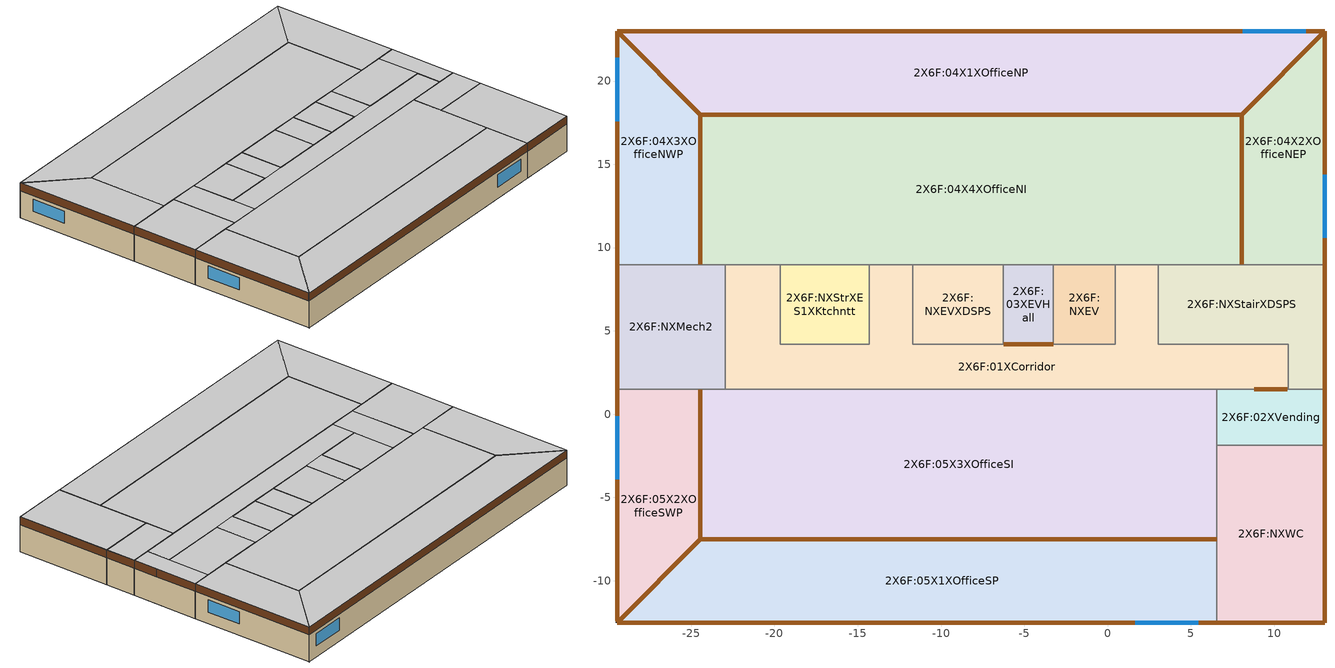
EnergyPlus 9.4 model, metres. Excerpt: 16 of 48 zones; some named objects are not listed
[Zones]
2X6F:NXMech2
 floor adiabatic (CL1_FL1 - IBEC): -22.95,1.48 -29.45,1.48 -29.45,8.98 -22.95,8.98 z23.2
 wall outside (W1 - IBEC): -29.45,8.98 -29.45,1.48 z23.2:27.2
 wall to 2X6F:01XCorridor (IW1 - IBEC_Rev): -22.95,1.48 -22.95,8.98 z23.2:27.2
 wall to 2X6F:04X4XOfficeNI (IW1 - IBEC_Rev): -22.95,8.98 -24.45,8.98 z23.2:27.2
 wall to 2X6F:04X3XOfficeNWP (IW1 - IBEC_Rev): -24.45,8.98 -29.45,8.98 z23.2:27.2
 wall to 2X6F:05X2XOfficeSWP (IW1 - IBEC_Rev): -29.45,1.48 -24.45,1.48 z23.2:27.2
 wall to 2X6F:05X3XOfficeSI (IW1 - IBEC_Rev): -24.45,1.48 -22.95,1.48 z23.2:27.2
 door (W2 - IBEC): -29.45,8.98 -29.45,1.49 z26.3:27.2
 ceiling adiabatic (CL1_FL1 - IBEC_Reversed): -29.45,1.48 -22.95,1.48 -22.95,8.98 -29.45,8.98 z27.2
2X6F:01XCorridor
 floor adiabatic (CL1_FL1 - IBEC): 3.05,4.18 0.45,4.18 0.45,8.98 3.05,8.98 z23.2; -11.7,4.18 -14.3,4.18 -14.3,8.98 -11.7,8.98 z23.2; -19.65,4.18 -22.95,4.18 -22.95,8.98 -19.65,8.98 z23.2; 10.85,1.48 -22.95,1.48 -22.95,4.18 10.85,4.18 z23.2
 wall to 2X6F:NXStrXES1XKtchntt (IW1 - IBEC): -14.3,8.98 -14.3,4.18 -19.65,4.18 -19.65,8.98 z23.2:27.2
 wall to 2X6F:04X4XOfficeNI (IW1 - IBEC): -19.65,8.98 -22.95,8.98 / 3.05,8.98 0.45,8.98 / -11.7,8.98 -14.3,8.98 z23.2:27.2
 wall to 2X6F:05X3XOfficeSI (IW1 - IBEC): -22.95,1.48 6.55,1.48 z23.2:27.2
 wall to 2X6F:02XVending (IW1 - IBEC): 6.55,1.48 10.85,1.48 z23.2:27.2
 wall to 2X6F:NXStairXDSPS (IW1 - IBEC): 10.85,1.48 10.85,4.18 3.05,4.18 3.05,8.98 z23.2:27.2
 wall to 2X6F:NXEV (IW1 - IBEC): 0.45,8.98 0.45,4.18 -3.25,4.18 z23.2:27.2
 wall to 2X6F:03XEVHall (IW1 - IBEC): -3.25,4.18 -6.25,4.18 z23.2:27.2
 wall to 2X6F:NXEVXDSPS (IW1 - IBEC): -6.25,4.18 -11.7,4.18 -11.7,8.98 z23.2:27.2
 door inside (IRTSurface): 8.8,1.48 10.8,1.48 / -3.25,4.18 -6.25,4.18 z23.2:25.6
 ceiling adiabatic (CL1_FL1 - IBEC_Reversed): -14.3,4.18 -11.7,4.18 -11.7,8.98 -14.3,8.98 z27.2; 0.45,4.18 3.05,4.18 3.05,8.98 0.45,8.98 z27.2; -19.65,1.48 10.85,1.48 10.85,4.18 -19.65,4.18 z27.2; -22.95,1.48 -19.65,1.48 -19.65,8.98 -22.95,8.98 z27.2
2X6F:04X4XOfficeNI
 floor adiabatic (CL1_FL1 - IBEC): 8.05,8.98 -24.45,8.98 -24.45,17.98 8.05,17.98 z23.2
 wall to 2X6F:NXStrXES1XKtchntt (IW1 - IBEC): -19.65,8.98 -14.3,8.98 z23.2:27.2
 wall to 2X6F:NXEVXDSPS (IW1 - IBEC): -11.7,8.98 -6.25,8.98 z23.2:27.2
 wall to 2X6F:03XEVHall (IW1 - IBEC_Rev): -6.25,8.98 -3.25,8.98 z23.2:27.2
 wall to 2X6F:NXEV (IW1 - IBEC): -3.25,8.98 0.45,8.98 z23.2:27.2
 wall to 2X6F:NXStairXDSPS (IW1 - IBEC): 3.05,8.98 8.05,8.98 z23.2:27.2
 wall to 2X6F:04X1XOfficeNP (IW1 - IBEC_Rev): 8.05,17.98 -24.45,17.98 z23.2:27.2
 wall to 2X6F:04X2XOfficeNEP (IW1 - IBEC_Rev): 8.05,8.98 8.05,17.98 z23.2:27.2
 wall to 2X6F:04X3XOfficeNWP (IW1 - IBEC_Rev): -24.45,17.98 -24.45,8.98 z23.2:27.2
 door inside (IRTSurface): 8.05,8.99 8.05,17.98 / 8.05,17.98 -24.45,17.98 / -24.45,17.98 -24.45,8.99 z23.2:25.6
 ceiling adiabatic (CL1_FL1 - IBEC_Reversed): -24.45,8.98 8.05,8.98 8.05,17.98 -24.45,17.98 z27.2
2X6F:04X3XOfficeNWP
 floor adiabatic (CL1_FL1 - IBEC): -24.45,8.98 -29.45,8.98 -29.45,22.98 -24.45,17.98 z23.2
 wall outside (W1 - IBEC): -29.45,22.98 -29.45,8.98 z23.2:27.2
 wall to 2X6F:04X1XOfficeNP (IW1 - IBEC_Rev): -24.45,17.98 -29.45,22.98 z23.2:27.2
 window x2 (Model Building external glazing - 1001): -29.45,21.38 -29.45,17.58 z24.5:25.9
 door inside (IRTSurface): -24.45,17.99 -29.45,22.98 z23.2:25.6
 door (W2 - IBEC): -29.45,22.98 -29.45,8.99 z26.3:27.2
 ceiling adiabatic (CL1_FL1 - IBEC_Reversed): -29.45,8.98 -24.45,8.98 -24.45,17.98 -29.45,22.98 z27.2
2X6F:05X2XOfficeSWP
 floor adiabatic (CL1_FL1 - IBEC): -29.45,-12.52 -29.45,1.48 -24.45,1.48 -24.45,-7.52 z23.2
 wall outside (W1 - IBEC): -29.45,1.48 -29.45,-12.52 z23.2:27.2
 wall to 2X6F:05X1XOfficeSP (IW1 - IBEC_Rev): -29.45,-12.52 -24.45,-7.52 z23.2:27.2
 wall to 2X6F:05X3XOfficeSI (IW1 - IBEC_Rev): -24.45,-7.52 -24.45,1.48 z23.2:27.2
 window x2 (Model Building external glazing - 1001): -29.45,-0.12 -29.45,-3.92 z24.5:25.9
 door inside (IRTSurface): -29.45,-12.51 -24.45,-7.52 / -24.45,-7.51 -24.45,1.48 z23.2:25.6
 door (W2 - IBEC): -29.45,1.48 -29.45,-12.39 z26.3:27.2
 ceiling adiabatic (CL1_FL1 - IBEC_Reversed): -29.45,-12.52 -24.45,-7.52 -24.45,1.48 -29.45,1.48 z27.2
2X6F:05X3XOfficeSI
 floor adiabatic (CL1_FL1 - IBEC): 6.55,-7.52 -24.45,-7.52 -24.45,1.48 6.55,1.48 z23.2
 wall to 2X6F:05X1XOfficeSP (IW1 - IBEC_Rev): -24.45,-7.52 6.55,-7.52 z23.2:27.2
 wall to 2X6F:NXWC (IW1 - IBEC): 6.55,-7.52 6.55,-1.87 z23.2:27.2
 wall to 2X6F:02XVending (IW1 - IBEC): 6.55,-1.87 6.55,1.48 z23.2:27.2
 door inside (IRTSurface): -24.45,-7.52 6.55,-7.52 z23.2:25.6
 ceiling adiabatic (CL1_FL1 - IBEC_Reversed): -24.45,-7.52 6.55,-7.52 6.55,1.48 -24.45,1.48 z27.2
2X6F:NXStrXES1XKtchntt
 floor adiabatic (CL1_FL1 - IBEC): -14.3,4.18 -19.65,4.18 -19.65,8.98 -14.3,8.98 z23.2
 ceiling adiabatic (CL1_FL1 - IBEC_Reversed): -19.65,4.18 -14.3,4.18 -14.3,8.98 -19.65,8.98 z27.2
2X6F:02XVending
 floor adiabatic (CL1_FL1 - IBEC): 13.05,-1.87 6.55,-1.87 6.55,1.48 13.05,1.48 z23.2
 wall outside (W1 - IBEC): 13.05,-1.87 13.05,1.48 z23.2:27.2
 wall to 2X6F:NXStairXDSPS (IW1 - IBEC): 13.05,1.48 10.85,1.48 z23.2:27.2
 wall to 2X6F:NXWC (IW1 - IBEC): 6.55,-1.87 13.05,-1.87 z23.2:27.2
 door (W2 - IBEC): 13.05,-1.86 13.05,1.48 z26.3:27.2
 ceiling adiabatic (CL1_FL1 - IBEC_Reversed): 6.55,-1.87 13.05,-1.87 13.05,1.48 6.55,1.48 z27.2
2X6F:NXStairXDSPS
 floor adiabatic (CL1_FL1 - IBEC): 13.05,1.48 10.85,1.48 10.85,4.18 13.05,4.18 z23.2; 13.05,4.18 3.05,4.18 3.05,8.98 13.05,8.98 z23.2
 wall outside (W1 - IBEC): 13.05,1.48 13.05,8.98 z23.2:27.2
 wall to 2X6F:04X2XOfficeNEP (IW1 - IBEC_Rev): 13.05,8.98 8.05,8.98 z23.2:27.2
 door (W2 - IBEC): 13.05,1.49 13.05,4.18 / 13.05,4.19 13.05,8.98 z26.3:27.2
 ceiling adiabatic (CL1_FL1 - IBEC_Reversed): 3.05,4.18 10.85,4.18 10.85,8.98 3.05,8.98 z27.2; 10.85,1.48 13.05,1.48 13.05,8.98 10.85,8.98 z27.2
2X6F:NXEV
 floor adiabatic (CL1_FL1 - IBEC): 0.45,4.18 -3.25,4.18 -3.25,8.98 0.45,8.98 z23.2
 wall to 2X6F:03XEVHall (IW1 - IBEC_Rev): -3.25,8.98 -3.25,4.18 z23.2:27.2
 ceiling adiabatic (CL1_FL1 - IBEC_Reversed): -3.25,4.18 0.45,4.18 0.45,8.98 -3.25,8.98 z27.2
2X6F:03XEVHall
 floor adiabatic (CL1_FL1 - IBEC): -3.25,4.18 -6.25,4.18 -6.25,8.98 -3.25,8.98 z23.2
 wall to 2X6F:NXEVXDSPS (IW1 - IBEC): -6.25,8.98 -6.25,4.18 z23.2:27.2
 ceiling adiabatic (CL1_FL1 - IBEC_Reversed): -6.25,4.18 -3.25,4.18 -3.25,8.98 -6.25,8.98 z27.2
2X6F:NXEVXDSPS
 floor adiabatic (CL1_FL1 - IBEC): -6.25,4.18 -11.7,4.18 -11.7,8.98 -6.25,8.98 z23.2
 ceiling adiabatic (CL1_FL1 - IBEC_Reversed): -11.7,4.18 -6.25,4.18 -6.25,8.98 -11.7,8.98 z27.2
2X6F:04X2XOfficeNEP
 floor adiabatic (CL1_FL1 - IBEC): 13.05,8.98 8.05,8.98 8.05,17.98 13.05,22.98 z23.2
 wall outside (W1 - IBEC): 13.05,8.98 13.05,22.98 z23.2:27.2
 wall to 2X6F:04X1XOfficeNP (IW1 - IBEC_Rev): 13.05,22.98 8.05,17.98 z23.2:27.2
 window x2 (Model Building external glazing - 1001): 13.05,10.58 13.05,14.38 z24.5:25.9
 door inside (IRTSurface): 13.05,22.98 8.05,17.99 z23.2:25.6
 door (W2 - IBEC): 13.05,8.99 13.05,22.98 z26.3:27.2
 ceiling adiabatic (CL1_FL1 - IBEC_Reversed): 8.05,8.98 13.05,8.98 13.05,22.98 8.05,17.98 z27.2
2X6F:05X1XOfficeSP
 floor adiabatic (CL1_FL1 - IBEC): 6.55,-12.52 -29.45,-12.52 -24.45,-7.52 6.55,-7.52 z23.2
 wall outside (W1 - IBEC): -29.45,-12.52 6.55,-12.52 z23.2:27.2
 wall to 2X6F:NXWC (IW1 - IBEC): 6.55,-12.52 6.55,-7.52 z23.2:27.2
 window x6 (Model Building external glazing - 1001): 1.65,-12.52 5.45,-12.52 z24.5:25.9
 door (W2 - IBEC): -29.45,-12.52 6.55,-12.52 z26.3:27.2
 ceiling adiabatic (CL1_FL1 - IBEC_Reversed): -29.45,-12.52 6.55,-12.52 6.55,-7.52 -24.45,-7.52 z27.2
2X6F:NXWC
 floor adiabatic (CL1_FL1 - IBEC): 13.05,-12.52 6.55,-12.52 6.55,-1.87 13.05,-1.87 z23.2
 wall outside (W1 - IBEC): 6.55,-12.52 13.05,-12.52 13.05,-1.87 z23.2:27.2
 door (W2 - IBEC): 13.05,-12.51 13.05,-1.87 / 6.55,-12.52 13.05,-12.52 z26.3:27.2
 ceiling adiabatic (CL1_FL1 - IBEC_Reversed): 6.55,-12.52 13.05,-12.52 13.05,-1.87 6.55,-1.87 z27.2
2X6F:04X1XOfficeNP
 floor adiabatic (CL1_FL1 - IBEC): 8.05,17.98 -24.45,17.98 -29.45,22.98 13.05,22.98 z23.2
 wall outside (W1 - IBEC): 13.05,22.98 -29.45,22.98 z23.2:27.2
 window x7 (Model Building external glazing - 1001): 11.91,22.98 8.11,22.98 z24.5:25.9
 door (W2 - IBEC): 13.05,22.98 -29.45,22.98 z26.3:27.2
 ceiling adiabatic (CL1_FL1 - IBEC_Reversed): -24.45,17.98 8.05,17.98 13.05,22.98 -29.45,22.98 z27.2
shading: 13.05,-12.52 -29.45,-12.52 -29.45,22.98 13.05,22.98 z27.2; -29.45,-12.52 13.05,-12.52 13.05,22.98 -29.45,22.98 z23.2
[Building]
WholeBuildingTest: North Axis {deg}=0; Terrain=Country; Loads Convergence Tolerance Value {W}=0.04; Temperature Convergence Tolerance Value {deltaC}=0.004; Solar Distribution=FullInteriorAndExterior; Minimum Number of Warmup Days=6
[Site:Location]
Tokyo: Latitude {deg}=35.7; Longitude {deg}=139.8; Time Zone {hr}=9; Elevation {m}=0
[SizingPeriod:DesignDay] Day of Month=15; Humidity Condition Type=WetBulb; Barometric Pressure {Pa}=101325; Wind Direction {deg}=0; Rain Indicator=No; Snow Indicator=No; Daylight Saving Time Indicator=No
Name | Month | Day Type | Maximum Dry-Bulb Temperature {C} | Daily Dry-Bulb Temperature Range {deltaC} | Wetbulb or DewPoint at Maximum Dry-Bulb {C} | Wind Speed {m/s} | Solar Model Indicator | Sky Clearness
Summer Design Day in JSBC2018 (01-01:31-12) Jul | 7 | SummerDesignDay | 33.3 | 5.8 | 25 | 0 | ASHRAEClearSky | 0.98
Winter Design Day in JSBC2018 (01-01:31-12) | 1 | WinterDesignDay | 0.9 | 0 | 0.9 | 9.3 |  | 0
[Site:GroundTemperature:BuildingSurface]
18, 18, 18, 18, 18, 18, 18, 18, 18, 18, 18, 18
[Site:GroundTemperature:FCfactorMethod]
January Ground Temperature {C}=2.14219; February Ground Temperature {C}=2.80489; March Ground Temperature {C}=6.98679; April Ground Temperature {C}=13.8; May Ground Temperature {C}=21.3614; June Ground Temperature {C}=27.6366; July Ground Temperature {C}=30.9146; August Ground Temperature {C}=30.2928; September Ground Temperature {C}=25.957; October Ground Temperature {C}=19.0785; November Ground Temperature {C}=11.526; December Ground Temperature {C}=5.33716
[Site:GroundTemperature:Shallow]
14, 14, 14, 14, 14, 14, 14, 14, 14, 14, 14, 14
[Site:GroundTemperature:Deep]
14, 14, 14, 14, 14, 14, 14, 14, 14, 14, 14, 14
[Site:GroundReflectance]
0.1, 0.1, 0.1, 0.1, 0.1, 0.1, 0.1, 0.1, 0.1, 0.1, 0.1, 0.1
[Site:GroundReflectance:SnowModifier]
2, 2
[Material] Roughness=Rough; Thermal Absorptance=0.9
Name | Thickness {m} | Conductivity {W/m-K} | Density {kg/m3} | Specific Heat {J/kg-K} | Solar Absorptance | Visible Absorptance
JP- Concrete cast - dense_.15 | 0.15 | 1.6 | 2300 | 2000 | 0.8 | 0.8
JP- Concrete cast - dense_.022 | 0.022 | 1.6 | 2300 | 2000 | 0.8 | 0.8
JP Carpet_.006 | 0.006 | 0.08 | 400 | 320 | 0.8 | 0.8
JP- Gypsum Plasterboard_.012 | 0.012 | 0.22 | 750 | 830 | 0.8 | 0.8
JP- Ceramic/clay tiles - ceramic tiles Dry_.01 | 0.01 | 1.3 | 2400 | 2000 | 0.8 | 0.8
JP-Cement/plaster/mortar - cement mortar_.025 | 0.025 | 1.5 | 2000 | 1600 | 0.6 | 0.6
JP- XPS Extruded Polystyrene_.025 | 0.025 | 0.04 | 25 | 100 | 0.8 | 0.8
JP- Gypsum Plasterboard_.008 | 0.008 | 0.22 | 750 | 830 | 0.8 | 0.8
JP- Concrete cast - dense_.65 | 0.65 | 1.6 | 2300 | 2000 | 0.8 | 0.8
JP- Concrete cast - dense_1 | 1 | 1.6 | 2300 | 2000 | 0.8 | 0.8
JP- Rockwool Board_.012 | 0.012 | 0.064 | 350 | 290 | 0.8 | 0.8
JP- Gypsum Plasterboard_.009 | 0.009 | 0.22 | 750 | 830 | 0.8 | 0.8
[Material:NoMass] Roughness=Rough; Thermal Resistance {m2-K/W}=0.07; Thermal Absorptance=0.9; Solar Absorptance=0.7; Visible Absorptance=0.7
5_RVAL_2; 6_RVAL_2; 7_RVAL_5; 13_RVAL_3; 13_RVAL_5; 15_RVAL_3; 15_RVAL_5
[Material:InfraredTransparent]
IRTMaterial
[WindowMaterial:Glazing]
10000: Optical Data Type=Spectral; Window Glass Spectral Data Set=Ammended AGC Glass Co. N.A. Float Glass <CLR_8.AFG>; Thickness {m}=0.007874; Infrared Transmittance at Normal Incidence=0; Front Side Infrared Hemispherical Emissivity=0.84; Back Side Infrared Hemispherical Emissivity=0.84; Conductivity {W/m-K}=1; Dirt Correction Factor for Solar and Visible Transmittance=1
[WindowMaterial:Blind]
30000: Slat Orientation=Horizontal; Slat Width {m}=0.025; Slat Separation {m}=0.0225; Slat Thickness {m}=0.001; Slat Angle {deg}=90; Slat Conductivity {W/m-K}=0.9; Slat Beam Solar Transmittance=0; Front Side Slat Beam Solar Reflectance=0.66; Back Side Slat Beam Solar Reflectance=0.66; Slat Diffuse Solar Transmittance=0; Front Side Slat Diffuse Solar Reflectance=0.66; Back Side Slat Diffuse Solar Reflectance=0.66; Slat Beam Visible Transmittance=0; Front Side Slat Beam Visible Reflectance=0.66; Back Side Slat Beam Visible Reflectance=0.66; Slat Diffuse Visible Transmittance=0; Front Side Slat Diffuse Visible Reflectance=0.66; Back Side Slat Diffuse Visible Reflectance=0.66; Slat Infrared Hemispherical Transmittance=0; Front Side Slat Infrared Hemispherical Emissivity=0.9; Back Side Slat Infrared Hemispherical Emissivity=0.9; Blind to Glass Distance {m}=0.025; Blind Top Opening Multiplier=0.5; Blind Bottom Opening Multiplier=0.5; Blind Left Side Opening Multiplier=0.5; Blind Right Side Opening Multiplier=0.5; Minimum Slat Angle {deg}=0; Maximum Slat Angle {deg}=180
[MaterialProperty:GlazingSpectralData]
Ammended AGC Glass Co. N.A. Float Glass <CLR_8.AFG>: Wavelength 1 {micron}=0.305; Transmittance 1=0; Front Reflectance 1=0.049; Back Reflectance 1=0.049; Wavelength 2 {micron}=0.31; Transmittance 2=0; Front Reflectance 2=0.049; Back Reflectance 2=0.049; Wavelength 3 {micron}=0.315; Transmittance 3=0.002; Front Reflectance 3=0.048; Back Reflectance 3=0.048; Wavelength 4 {micron}=0.32; Transmittance 4=0.013; Front Reflectance 4=0.048; Back Reflectance 4=0.048; Wavelength 5 {micron}=0.325; Transmittance 5=0.05; Front Reflectance 5=0.047; Back Reflectance 5=0.047; N21=0.33; N22=0.136; N23=0.048; N24=0.048; N25=0.335; N26=0.262; N27=0.051; N28=0.051; N29=0.34; N30=0.407; N31=0.054; N32=0.054; N33=0.345; N34=0.54; N35=0.059; N36=0.059; N37=0.35; N38=0.662; N39=0.066; N40=0.066; N41=0.36; N42=0.788; N43=0.073; N44=0.073; N45=0.37; N46=0.827; N47=0.076; N48=0.076; N49=0.38; N50=0.811; N51=0.075; N52=0.075; N53=0.39; N54=0.856; N55=0.078; N56=0.078; N57=0.4; N58=0.874; N59=0.079; N60=0.079; N61=0.41; N62=0.873; N63=0.079; N64=0.079; N65=0.42; N66=0.87; N67=0.078; N68=0.078; N69=0.43; N70=0.87; N71=0.078; N72=0.078; N73=0.44; N74=0.868; N75=0.077; N76=0.077; N77=0.45; N78=0.874; N79=0.078; N80=0.078; N81=0.46; N82=0.879; N83=0.078; N84=0.078; N85=0.47; N86=0.882; N87=0.077; N88=0.077; N89=0.48; N90=0.882; N91=0.078; N92=0.078; N93=0.49; N94=0.882; N95=0.077; N96=0.077; N97=0.5; N98=0.881; N99=0.076; N100=0.076; N101=0.51; N102=0.881; N103=0.076; N104=0.076; N105=0.52; N106=0.88; N107=0.076; N108=0.076; N109=0.53; N110=0.879; N111=0.076; N112=0.076; N113=0.54; N114=0.879; N115=0.076; N116=0.076; N117=0.55; N118=0.877; N119=0.076; N120=0.076; N121=0.57; N122=0.872; N123=0.076; N124=0.076; N125=0.59; N126=0.857; N127=0.075; N128=0.075; N129=0.61; N130=0.848; N131=0.074; N132=0.074; N133=0.63; N134=0.835; N135=0.072; N136=0.072; N137=0.65; N138=0.822; N139=0.071; N140=0.071; N141=0.67; N142=0.812; N143=0.07; N144=0.07; N145=0.69; N146=0.802; N147=0.069; N148=0.069; N149=0.71; N150=0.789; N151=0.069; N152=0.069; N153=0.718; N154=0.783; N155=0.068; N156=0.068; N157=0.724; N158=0.778; N159=0.067; N160=0.067; N161=0.74; N162=0.763; N163=0.066; N164=0.066; N165=0.752; N166=0.753; N167=0.066; N168=0.066; N169=0.758; N170=0.749; N171=0.065; N172=0.065; N173=0.763; N174=0.745; N175=0.065; N176=0.065; N177=0.768; N178=0.741; N179=0.065; N180=0.065; N181=0.78; N182=0.731; N183=0.064; N184=0.064; N185=0.8; N186=0.714; N187=0.063; N188=0.063; N189=0.816; N190=0.703; N191=0.062; N192=0.062; N193=0.824; N194=0.698; N195=0.062; N196=0.062; N197=0.832; N198=0.693; N199=0.062; N200=0.062; N201=0.84; N202=0.689; N203=0.061; N204=0.061; N205=0.86; N206=0.683; N207=0.063; N208=0.063; N209=0.88; N210=0.674; N211=0.062; N212=0.062; N213=0.905; N214=0.664; N215=0.062; N216=0.062; N217=0.915; N218=0.661; N219=0.063; N220=0.063; N221=0.925; N222=0.658; N223=0.062; N224=0.062; N225=0.93; N226=0.657; N227=0.062; N228=0.062; N229=0.937; N230=0.656; N231=0.061; N232=0.061; N233=0.948; N234=0.652; N235=0.062; N236=0.062; N237=0.965; N238=0.647; N239=0.061; N240=0.061; N241=0.98; N242=0.645; N243=0.061; N244=0.061; N245=0.994; N246=0.642; N247=0.059; N248=0.059; N249=1.04; N250=0.639; N251=0.056; N252=0.056; N253=1.07; N254=0.638; N255=0.056; N256=0.056; N257=1.1; N258=0.637; N259=0.055; N260=0.055; N261=1.12; N262=0.638; N263=0.056; N264=0.056; N265=1.13; N266=0.638; N267=0.057; N268=0.057; N269=1.137; N270=0.638; N271=0.057; N272=0.057; N273=1.161; N274=0.64; N275=0.058; N276=0.058; N277=1.18; N278=0.644; N279=0.057; N280=0.057; N281=1.2; N282=0.649; N283=0.056; N284=0.056; N285=1.235; N286=0.652; N287=0.058; N288=0.058; N289=1.29; N290=0.665; N291=0.06; N292=0.06; N293=1.32; N294=0.672; N295=0.059; N296=0.059; N297=1.35; N298=0.679; N299=0.057; N300=0.057; N301=1.395; N302=0.691; N303=0.058; N304=0.058; N305=1.443; N306=0.713; N307=0.06; N308=0.06; N309=1.463; N310=0.721; N311=0.059; N312=0.059; N313=1.477; N314=0.727; N315=0.059; N316=0.059; N317=1.497; N318=0.734; N319=0.058; N320=0.058; N321=1.52; N322=0.742; N323=0.059; N324=0.059; N325=1.539; N326=0.749; N327=0.06; N328=0.06; N329=1.558; N330=0.754; N331=0.06; N332=0.06; N333=1.578; N334=0.759; N335=0.059; N336=0.059; N337=1.592; N338=0.762; N339=0.059; N340=0.059; N341=1.61; N342=0.765; N343=0.059; N344=0.059; N345=1.63; N346=0.769; N347=0.059; N348=0.059; N349=1.646; N350=0.772; N351=0.059; N352=0.059; N353=1.678; N354=0.773; N355=0.061; N356=0.061; N357=1.74; N358=0.769; N359=0.058; N360=0.058; N361=1.8; N362=0.767; N363=0.061; N364=0.061; N365=1.86; N366=0.761; N367=0.057; N368=0.057; N369=1.92; N370=0.758; N371=0.057; N372=0.057; N373=1.96; N374=0.758; N375=0.057; N376=0.057; N377=1.985; N378=0.755; N379=0.062; N380=0.062; N381=2.005; N382=0.753; N383=0.064; N384=0.064; N385=2.035; N386=0.753; N387=0.064; N388=0.064; N389=2.065; N390=0.753; N391=0.064; N392=0.064; N393=2.1; N394=0.754; N395=0.064; N396=0.064; N397=2.148; N398=0.747; N399=0.063; N400=0.063; N401=2.198; N402=0.716; N403=0.061; N404=0.061; N405=2.27; N406=0.719; N407=0.061; N408=0.061; N409=2.36; N410=0.729; N411=0.061; N412=0.061; N413=2.45; N414=0.707; N415=0.06; N416=0.06; N417=2.494; N418=0.692; N419=0.059; N420=0.059; N421=2.537; N422=0.628; N423=0.056; N424=0.056; N425=2.941; N426=0.076; N427=0.042; N428=0.042; N429=2.973; N430=0.047; N431=0.041; N432=0.041; N433=3.005; N434=0.026; N435=0.04; N436=0.04; N437=3.056; N438=0.024; N439=0.04; N440=0.04; N441=3.132; N442=0.022; N443=0.039; N444=0.039; N445=3.156; N446=0.021; N447=0.039; N448=0.039; N449=3.204; N450=0.019; N451=0.039; N452=0.039; N453=3.245; N454=0.018; N455=0.039; N456=0.039; N457=3.317; N458=0.016; N459=0.039; N460=0.039; N461=3.344; N462=0.015; N463=0.039; N464=0.039; N465=3.45; N466=0.012; N467=0.038; N468=0.038; N469=3.573; N470=0.012; N471=0.038; N472=0.038; N473=3.765; N474=0.015; N475=0.037; N476=0.037
[Construction]
IRTSurface: IRTMaterial
IW1 - IBEC: JP- Gypsum Plasterboard_.012, 5_RVAL_2, JP- Gypsum Plasterboard_.012
IW1 - IBEC_Rev: JP- Gypsum Plasterboard_.012, 6_RVAL_2, JP- Gypsum Plasterboard_.012
W1 - IBEC: JP- Ceramic/clay tiles - ceramic tiles Dry_.01, JP-Cement/plaster/mortar - cement mortar_.025, JP- Concrete cast - dense_.15, JP- XPS Extruded Polystyrene_.025, 7_RVAL_5, JP- Gypsum Plasterboard_.008
W2 - IBEC: JP- Ceramic/clay tiles - ceramic tiles Dry_.01, JP-Cement/plaster/mortar - cement mortar_.025, JP- Concrete cast - dense_.65, JP- XPS Extruded Polystyrene_.025
IBEC internal mass: JP- Concrete cast - dense_1
CL1_FL1 - IBEC: JP- Rockwool Board_.012, JP- Gypsum Plasterboard_.009, 13_RVAL_3, JP- Concrete cast - dense_.15, 13_RVAL_5, JP- Concrete cast - dense_.022, JP Carpet_.006
CL1_FL1 - IBEC_Reversed: JP Carpet_.006, JP- Concrete cast - dense_.022, 15_RVAL_3, JP- Concrete cast - dense_.15, 15_RVAL_5, JP- Gypsum Plasterboard_.009, JP- Rockwool Board_.012
Model Building external glazing - 1001: 10000
Model Building external glazing - 2001: 10000, 30000
[Zone] Type=1; Multiplier=5; Zone Inside Convection Algorithm=TARP; Part of Total Floor Area=Yes
Name | Volume {m3} | Floor Area {m2}
2X6F:NXMech2 | 195 | 48.75
2X6F:01XCorridor | 528.24 | 132.06
2X6F:NXStrXES1XKtchntt | 102.72 | 25.68
2X6F:NXEVXDSPS | 104.64 | 26.16
2X6F:03XEVHall | 57.6 | 14.4
2X6F:NXEV | 71.04 | 17.76
2X6F:NXStairXDSPS | 215.76 | 53.94
2X6F:05X1XOfficeSP | 670 | 167.5
2X6F:NXWC | 276.9 | 69.225
2X6F:05X3XOfficeSI | 1116 | 279
2X6F:02XVending | 87.1 | 21.775
2X6F:04X1XOfficeNP | 750 | 187.5
2X6F:04X2XOfficeNEP; 2X6F:04X3XOfficeNWP; 2X6F:05X2XOfficeSWP | 230 | 57.5
2X6F:04X4XOfficeNI | 1170 | 292.5
[WindowShadingControl] Shading Type=InteriorBlind; Construction with Shading=Model Building external glazing - 2001; Shading Control Type=OnIfScheduleAllows; Schedule=On 24/7; Shading Control Is Scheduled=Yes; Glare Control Is Active=No; Type of Slat Angle Control for Blinds=FixedSlatAngle; Setpoint 2 {W/m2 or deg C}=0; Multiple Surface Control Type=Group
Name | Zone | Fenestration Surface 1
51001 | 2X6F:05X1XOfficeSP | 2X6F:05X1XOfficeSP_Wall_5_0_0_0_0_6_Win
61001 | 2X6F:04X1XOfficeNP | 2X6F:04X1XOfficeNP_Wall_3_0_0_0_0_7_Win
71001 | 2X6F:04X2XOfficeNEP | 2X6F:04X2XOfficeNEP_Wall_2_0_0_0_0_2_Win
81001 | 2X6F:04X3XOfficeNWP | 2X6F:04X3XOfficeNWP_Wall_3_0_0_0_0_2_Win
91001 | 2X6F:05X2XOfficeSWP | 2X6F:05X2XOfficeSWP_Wall_5_0_0_0_0_2_Win
[InternalMass] Construction=IBEC internal mass
Name | Zone or ZoneList | Surface Area {m2}
2X6F:05X1XOfficeSP Internal mass | 2X6F:05X1XOfficeSP | 214
2X6F:05X3XOfficeSI Internal mass | 2X6F:05X3XOfficeSI | 399.2
2X6F:04X1XOfficeNP Internal mass | 2X6F:04X1XOfficeNP | 233.5
2X6F:04X2XOfficeNEP Internal mass | 2X6F:04X2XOfficeNEP | 35.4
2X6F:04X3XOfficeNWP Internal mass | 2X6F:04X3XOfficeNWP | 35.4
2X6F:04X4XOfficeNI Internal mass | 2X6F:04X4XOfficeNI | 252.4
2X6F:05X2XOfficeSWP Internal mass | 2X6F:05X2XOfficeSWP | 52.2
[People] Number of People Schedule=JP Office - office occupants; Number of People Calculation Method=People/Area; People per Zone Floor Area {person/m2}=0.1; Fraction Radiant=0.3; Sensible Heat Fraction=0.67; Carbon Dioxide Generation Rate {m3/s-W}=3.82e-08; Enable ASHRAE 55 Comfort Warnings=No; Mean Radiant Temperature Calculation Type=ZoneAveraged; Work Efficiency Schedule=Work efficiency; Clothing Insulation Calculation Method=ClothingInsulationSchedule; Air Velocity Schedule=Default Air Velocity for Comfort Calculations
Name | Zone or ZoneList | Activity Level Schedule | Clothing Insulation Schedule
People 2X6F:05X1XOfficeSP | 2X6F:05X1XOfficeSP | Activity Schedule 19625 | Clothing Schedule 19625
People 2X6F:05X3XOfficeSI | 2X6F:05X3XOfficeSI | Activity Schedule 19640 | Clothing Schedule 19640
People 2X6F:04X1XOfficeNP | 2X6F:04X1XOfficeNP | Activity Schedule 19657 | Clothing Schedule 19657
People 2X6F:04X2XOfficeNEP | 2X6F:04X2XOfficeNEP | Activity Schedule 19664 | Clothing Schedule 19664
People 2X6F:04X3XOfficeNWP | 2X6F:04X3XOfficeNWP | Activity Schedule 19671 | Clothing Schedule 19671
People 2X6F:04X4XOfficeNI | 2X6F:04X4XOfficeNI | Activity Schedule 19678 | Clothing Schedule 19678
People 2X6F:05X2XOfficeSWP | 2X6F:05X2XOfficeSWP | Activity Schedule 19693 | Clothing Schedule 19693
[Lights] Design Level Calculation Method=Watts/Area; Return Air Fraction=0; Fraction Radiant=0.6; Fraction Visible=0; Fraction Replaceable=1
Name | Zone or ZoneList | Schedule | Watts per Zone Floor Area {W/m2}
2X6F:01XCorridor General lighting | 2X6F:01XCorridor | JP Office - 8-21 Lighting | 15
2X6F:03XEVHall General lighting | 2X6F:03XEVHall | JP Office - 8-21 Lighting | 15
2X6F:05X1XOfficeSP General lighting | 2X6F:05X1XOfficeSP | JP Office - office lighting | 12
2X6F:05X3XOfficeSI General lighting | 2X6F:05X3XOfficeSI | JP Office - office lighting | 12
2X6F:02XVending General lighting | 2X6F:02XVending | JP Office - 8-21 Lighting | 15
2X6F:04X1XOfficeNP General lighting | 2X6F:04X1XOfficeNP | JP Office - office lighting | 12
2X6F:04X2XOfficeNEP General lighting | 2X6F:04X2XOfficeNEP | JP Office - office lighting | 12
2X6F:04X3XOfficeNWP General lighting | 2X6F:04X3XOfficeNWP | JP Office - office lighting | 12
2X6F:04X4XOfficeNI General lighting | 2X6F:04X4XOfficeNI | JP Office - office lighting | 12
2X6F:05X2XOfficeSWP General lighting | 2X6F:05X2XOfficeSWP | JP Office - office lighting | 12
[OtherEquipment] Fuel Type=Electricity; Schedule=JP Office - office equipments; Design Level Calculation Method=Watts/Area; Power per Zone Floor Area {W/m2}=12; Fraction Latent=0; Fraction Radiant=0.6; Fraction Lost=0; Carbon Dioxide Generation Rate {m3/s-W}=0
Name | Zone or ZoneList
2X6F:05X1XOfficeSP Equipment gain 1 | 2X6F:05X1XOfficeSP
2X6F:05X3XOfficeSI Equipment gain 1 | 2X6F:05X3XOfficeSI
2X6F:04X1XOfficeNP Equipment gain 1 | 2X6F:04X1XOfficeNP
2X6F:04X2XOfficeNEP Equipment gain 1 | 2X6F:04X2XOfficeNEP
2X6F:04X3XOfficeNWP Equipment gain 1 | 2X6F:04X3XOfficeNWP
2X6F:04X4XOfficeNI Equipment gain 1 | 2X6F:04X4XOfficeNI
2X6F:05X2XOfficeSWP Equipment gain 1 | 2X6F:05X2XOfficeSWP
[ZoneInfiltration:DesignFlowRate] Schedule=On 24/7; Design Flow Rate Calculation Method=Flow/zone; Constant Term Coefficient=1; Temperature Term Coefficient=0; Velocity Term Coefficient=0; Velocity Squared Term Coefficient=0
Name | Zone or ZoneList | Design Flow Rate {m3/s}
2X6F:NXMech2 Infiltration | 2X6F:NXMech2 | 0.005417
2X6F:01XCorridor Infiltration | 2X6F:01XCorridor | 0.007043
2X6F:NXStrXES1XKtchntt Infiltration | 2X6F:NXStrXES1XKtchntt | 0.002853
2X6F:NXEVXDSPS Infiltration | 2X6F:NXEVXDSPS | 0.002907
2X6F:03XEVHall Infiltration | 2X6F:03XEVHall | 0.00104
2X6F:NXEV Infiltration | 2X6F:NXEV | 0.001973
2X6F:NXStairXDSPS Infiltration | 2X6F:NXStairXDSPS | 0.005993
2X6F:05X1XOfficeSP Infiltration | 2X6F:05X1XOfficeSP | 0.012656
2X6F:NXWC Infiltration | 2X6F:NXWC | 0.007692
2X6F:05X3XOfficeSI Infiltration | 2X6F:05X3XOfficeSI | 0.02108
2X6F:02XVending Infiltration | 2X6F:02XVending | 0.001573
2X6F:04X1XOfficeNP Infiltration | 2X6F:04X1XOfficeNP | 0.014167
2X6F:04X2XOfficeNEP Infiltration | 2X6F:04X2XOfficeNEP | 0.004344
2X6F:04X3XOfficeNWP Infiltration | 2X6F:04X3XOfficeNWP | 0.004344
2X6F:04X4XOfficeNI Infiltration | 2X6F:04X4XOfficeNI | 0.0221
2X6F:05X2XOfficeSWP Infiltration | 2X6F:05X2XOfficeSWP | 0.004344
[ZoneMixing] Schedule=On; Delta Temperature {deltaC}=0
Name | Zone | Design Flow Rate Calculation Method | Design Flow Rate {m3/s} | Source Zone
2X6F:01XCorridor_13 | 2X6F:01XCorridor | Flow/Zone | 0.083214 | 2X6F:02XVending
2X6F:01XCorridor_14 | 2X6F:02XVending | Flow/zone | 0.083214 | 2X6F:01XCorridor
2X6F:01XCorridor_15 | 2X6F:01XCorridor | Flow/Zone | 0.124717 | 2X6F:03XEVHall
2X6F:01XCorridor_16 | 2X6F:03XEVHall | Flow/zone | 0.124717 | 2X6F:01XCorridor
2X6F:05X1XOfficeSP_17 | 2X6F:05X1XOfficeSP | Flow/Zone | 1.29107 | 2X6F:05X3XOfficeSI
2X6F:05X1XOfficeSP_18 | 2X6F:05X3XOfficeSI | Flow/zone | 1.29107 | 2X6F:05X1XOfficeSP
2X6F:05X1XOfficeSP_19 | 2X6F:05X1XOfficeSP | Flow/Zone | 0.2943 | 2X6F:05X2XOfficeSWP
2X6F:05X1XOfficeSP_20 | 2X6F:05X2XOfficeSWP | Flow/zone | 0.2943 | 2X6F:05X1XOfficeSP
2X6F:05X3XOfficeSI_21 | 2X6F:05X3XOfficeSI | Flow/Zone | 0.37465 | 2X6F:05X2XOfficeSWP
2X6F:05X3XOfficeSI_22 | 2X6F:05X2XOfficeSWP | Flow/zone | 0.37465 | 2X6F:05X3XOfficeSI
2X6F:04X1XOfficeNP_23 | 2X6F:04X1XOfficeNP | Flow/Zone | 0.2943 | 2X6F:04X2XOfficeNEP
2X6F:04X1XOfficeNP_24 | 2X6F:04X2XOfficeNEP | Flow/zone | 0.2943 | 2X6F:04X1XOfficeNP
2X6F:04X1XOfficeNP_25 | 2X6F:04X1XOfficeNP | Flow/Zone | 0.2943 | 2X6F:04X3XOfficeNWP
2X6F:04X1XOfficeNP_26 | 2X6F:04X3XOfficeNWP | Flow/zone | 0.2943 | 2X6F:04X1XOfficeNP
2X6F:04X1XOfficeNP_27 | 2X6F:04X1XOfficeNP | Flow/Zone | 1.35356 | 2X6F:04X4XOfficeNI
2X6F:04X1XOfficeNP_28 | 2X6F:04X4XOfficeNI | Flow/zone | 1.35356 | 2X6F:04X1XOfficeNP
2X6F:04X2XOfficeNEP_29 | 2X6F:04X2XOfficeNEP | Flow/Zone | 0.375047 | 2X6F:04X4XOfficeNI
2X6F:04X2XOfficeNEP_30 | 2X6F:04X4XOfficeNI | Flow/zone | 0.375047 | 2X6F:04X2XOfficeNEP
2X6F:04X3XOfficeNWP_31 | 2X6F:04X3XOfficeNWP | Flow/Zone | 0.37465 | 2X6F:04X4XOfficeNI
2X6F:04X3XOfficeNWP_32 | 2X6F:04X4XOfficeNI | Flow/zone | 0.37465 | 2X6F:04X3XOfficeNWP
[DesignSpecification:ZoneAirDistribution] Zone Air Distribution Effectiveness in Cooling Mode=1; Zone Air Distribution Effectiveness in Heating Mode=1
2X6F:01XCorridor; 2X6F:03XEVHall; 2X6F:05X1XOfficeSP; 2X6F:05X3XOfficeSI; 2X6F:02XVending; 2X6F:04X1XOfficeNP; 2X6F:04X2XOfficeNEP; 2X6F:04X3XOfficeNWP; 2X6F:04X4XOfficeNI; 2X6F:05X2XOfficeSWP
[Sizing:Zone] Zone Cooling Design Supply Air Temperature Input Method=SupplyAirTemperature; Zone Cooling Design Supply Air Temperature {C}=12; Zone Cooling Design Supply Air Temperature Difference {deltaC}=0; Zone Heating Design Supply Air Temperature Input Method=SupplyAirTemperature; Zone Heating Design Supply Air Temperature {C}=35; Zone Heating Design Supply Air Temperature Difference {deltaC}=0; Zone Cooling Design Supply Air Humidity Ratio {kgWater/kgDryAir}=0.0077; Zone Heating Design Supply Air Humidity Ratio {kgWater/kgDryAir}=0.0156; Zone Heating Sizing Factor=3; Zone Cooling Sizing Factor=3; Cooling Design Air Flow Method=DesignDay; Cooling Minimum Air Flow Fraction=0; Heating Design Air Flow Method=DesignDay
Name | Design Specification Zone Air Distribution Object
2X6F:01XCorridor | 2X6F:01XCorridor
2X6F:03XEVHall | 2X6F:03XEVHall
2X6F:05X1XOfficeSP | 2X6F:05X1XOfficeSP
2X6F:05X3XOfficeSI | 2X6F:05X3XOfficeSI
2X6F:02XVending | 2X6F:02XVending
2X6F:04X1XOfficeNP | 2X6F:04X1XOfficeNP
2X6F:04X2XOfficeNEP | 2X6F:04X2XOfficeNEP
2X6F:04X3XOfficeNWP | 2X6F:04X3XOfficeNWP
2X6F:04X4XOfficeNI | 2X6F:04X4XOfficeNI
2X6F:05X2XOfficeSWP | 2X6F:05X2XOfficeSWP
[ZoneControl:Thermostat] Control Type Schedule=Zone Control Type Sched
Name | Zone or ZoneList | Control 1
2X6F:01XCorridor Thermostat | 2X6F:01XCorridor | Dual Setpoint - Zone 2X6F:01XCorridor
2X6F:03XEVHall Thermostat | 2X6F:03XEVHall | Dual Setpoint - Zone 2X6F:03XEVHall
2X6F:05X1XOfficeSP Thermostat | 2X6F:05X1XOfficeSP | Dual Setpoint - Zone 2X6F:05X1XOfficeSP
2X6F:05X3XOfficeSI Thermostat | 2X6F:05X3XOfficeSI | Dual Setpoint - Zone 2X6F:05X3XOfficeSI
2X6F:02XVending Thermostat | 2X6F:02XVending | Dual Setpoint - Zone 2X6F:02XVending
2X6F:04X1XOfficeNP Thermostat | 2X6F:04X1XOfficeNP | Dual Setpoint - Zone 2X6F:04X1XOfficeNP
2X6F:04X2XOfficeNEP Thermostat | 2X6F:04X2XOfficeNEP | Dual Setpoint - Zone 2X6F:04X2XOfficeNEP
2X6F:04X3XOfficeNWP Thermostat | 2X6F:04X3XOfficeNWP | Dual Setpoint - Zone 2X6F:04X3XOfficeNWP
2X6F:04X4XOfficeNI Thermostat | 2X6F:04X4XOfficeNI | Dual Setpoint - Zone 2X6F:04X4XOfficeNI
2X6F:05X2XOfficeSWP Thermostat | 2X6F:05X2XOfficeSWP | Dual Setpoint - Zone 2X6F:05X2XOfficeSWP
[ThermostatSetpoint:DualSetpoint]
Name | Heating Setpoint Temperature Schedule | Cooling Setpoint Temperature Schedule
Dual Setpoint - Zone 2X6F:01XCorridor | 2X6F:01XCorridor Heating Setpoint Schedule | 2X6F:01XCorridor Cooling SP Sch
Dual Setpoint - Zone 2X6F:03XEVHall | 2X6F:03XEVHall Heating Setpoint Schedule | 2X6F:03XEVHall Cooling SP Sch
Dual Setpoint - Zone 2X6F:05X1XOfficeSP | 2X6F:05X1XOfficeSP Heating Setpoint Schedule | 2X6F:05X1XOfficeSP Cooling SP Sch
Dual Setpoint - Zone 2X6F:05X3XOfficeSI | 2X6F:05X3XOfficeSI Heating Setpoint Schedule | 2X6F:05X3XOfficeSI Cooling SP Sch
Dual Setpoint - Zone 2X6F:02XVending | 2X6F:02XVending Heating Setpoint Schedule | 2X6F:02XVending Cooling SP Sch
Dual Setpoint - Zone 2X6F:04X1XOfficeNP | 2X6F:04X1XOfficeNP Heating Setpoint Schedule | 2X6F:04X1XOfficeNP Cooling SP Sch
Dual Setpoint - Zone 2X6F:04X2XOfficeNEP | 2X6F:04X2XOfficeNEP Heating Setpoint Schedule | 2X6F:04X2XOfficeNEP Cooling SP Sch
Dual Setpoint - Zone 2X6F:04X3XOfficeNWP | 2X6F:04X3XOfficeNWP Heating Setpoint Schedule | 2X6F:04X3XOfficeNWP Cooling SP Sch
Dual Setpoint - Zone 2X6F:04X4XOfficeNI | 2X6F:04X4XOfficeNI Heating Setpoint Schedule | 2X6F:04X4XOfficeNI Cooling SP Sch
Dual Setpoint - Zone 2X6F:05X2XOfficeSWP | 2X6F:05X2XOfficeSWP Heating Setpoint Schedule | 2X6F:05X2XOfficeSWP Cooling SP Sch
[Zone equipment]
2X6F:01XCorridor: 2X6F:01XCorridor Ideal Loads Air
2X6F:03XEVHall: 2X6F:03XEVHall Ideal Loads Air
2X6F:05X1XOfficeSP: 2X6F:05X1XOfficeSP Ideal Loads Air
2X6F:05X3XOfficeSI: 2X6F:05X3XOfficeSI Ideal Loads Air
2X6F:02XVending: 2X6F:02XVending Ideal Loads Air
2X6F:04X1XOfficeNP: 2X6F:04X1XOfficeNP Ideal Loads Air
2X6F:04X2XOfficeNEP: 2X6F:04X2XOfficeNEP Ideal Loads Air
2X6F:04X3XOfficeNWP: 2X6F:04X3XOfficeNWP Ideal Loads Air
2X6F:04X4XOfficeNI: 2X6F:04X4XOfficeNI Ideal Loads Air
2X6F:05X2XOfficeSWP: 2X6F:05X2XOfficeSWP Ideal Loads Air
[Schedule:Day:Hourly]
Summer Control Type Day Sch; Winter Control Type Day Sch: 4, 4, 4, 4, 4, 4, 4, 4, 4, 4, 4, 4, 4, 4, 4, 4, 4, 4, 4, 4, 4, 4, 4, 4
[Schedule:Week:Daily]
Summer Control Type Week Sch: Summer Control Type Day Sch, Summer Control Type Day Sch, Summer Control Type Day Sch, Summer Control Type Day Sch, Summer Control Type Day Sch, Summer Control Type Day Sch, Summer Control Type Day Sch, Summer Control Type Day Sch, Summer Control Type Day Sch, Summer Control Type Day Sch, Summer Control Type Day Sch, Summer Control Type Day Sch
Winter Control Type Week Sch: Winter Control Type Day Sch, Winter Control Type Day Sch, Winter Control Type Day Sch, Winter Control Type Day Sch, Winter Control Type Day Sch, Winter Control Type Day Sch, Winter Control Type Day Sch, Winter Control Type Day Sch, Winter Control Type Day Sch, Winter Control Type Day Sch, Winter Control Type Day Sch, Winter Control Type Day Sch
[Schedule:Year]
Zone Control Type Sched: Winter Control Type Week Sch, 1, 1, 3, 31, Summer Control Type Week Sch, 4, 1, 9, 30, Winter Control Type Week Sch, 10, 1, 12, 31
[Schedule:Compact]
On; On 24/7: Through: 12/31, For: AllDays, Until: 24:00, 1
Work efficiency: Through: 12/31, For: AllDays, Until: 24:00, 0
Default Air Velocity for Comfort Calculations: Through: 12/31, For: AllDays, Until: 24:00, 0.137
JP Office - office equipments: Through: 31 Dec, For: Weekdays SummerDesignDay WinterDesignDay, Until: 08:00, 0.25, Until: 12:00, 1, Until: 13:00, 0.8, Until: 19:00, 1, Until: 21:00, 0.5, Until: 24:00, 0.25, For: Weekends, Until: 24:00, 0.25, For: AllOtherDays, Until: 24:00, 0.25
JP Office - office lighting: Through: 31 Dec, For: Weekdays SummerDesignDay WinterDesignDay, Until: 08:00, 0, Until: 12:00, 1, Until: 13:00, 0.5, Until: 20:00, 1, Until: 21:00, 0.8, Until: 24:00, 0, For: Weekends, Until: 24:00, 0, For: AllOtherDays, Until: 24:00, 0
JP Office - 8-21 Lighting: Through: 31 Dec, For: Weekdays SummerDesignDay WinterDesignDay, Until: 08:00, 0, Until: 21:00, 1, Until: 24:00, 0, For: Weekends, Until: 24:00, 0, For: AllOtherDays, Until: 24:00, 0
JP Office - office occupants: Through: 31 Dec, For: Weekdays SummerDesignDay WinterDesignDay, Until: 08:00, 0, Until: 12:00, 1, Until: 13:00, 0.6, Until: 18:00, 1, Until: 19:00, 0.5, Until: 20:00, 0.3, Until: 21:00, 0.2, Until: 24:00, 0, For: Weekends, Until: 24:00, 0, For: AllOtherDays, Until: 24:00, 0
Activity Schedule 19625; Activity Schedule 19640; Activity Schedule 19657; Activity Schedule 19664; Activity Schedule 19671; Activity Schedule 19678; Activity Schedule 19693: Through: 12/31, For: AllDays, Until: 24:00, 120
Clothing Schedule 19625; Clothing Schedule 19640; Clothing Schedule 19657; Clothing Schedule 19664; Clothing Schedule 19671; Clothing Schedule 19678; Clothing Schedule 19693: Through: 4/1, For: AllDays, Until: 24:00, 1, Through: 9/30, For: AllDays, Until: 24:00, .5, Through: 12/31, For: AllDays, Until: 24:00, 1
2X6F:01XCorridor Heating Setpoint Schedule; 2X6F:03XEVHall Heating Setpoint Schedule; 2X6F:02XVending Heating Setpoint Schedule: Through: 31 Mar, For: Weekdays  WinterDesignDay, Until: 08:00, -50, Until: 21:00, 22, Until: 24:00, -50, For: Weekends AllOtherDays, Until: 24:00, -50, Through: 30 Nov, For: AllDays, Until: 24:00, -50, Through: 31 Dec, For: Weekdays, Until: 08:00, -50, Until: 21:00, 22, Until: 24:00, -50, For: Weekends AllOtherDays, Until: 24:00, -50
2X6F:01XCorridor Cooling SP Sch; 2X6F:03XEVHall Cooling SP Sch; 2X6F:02XVending Cooling SP Sch: Through: 31 Mar, For: AllDays, Until: 24:00, 100, Through: 30 Nov, For: Weekdays SummerDesignDay, Until: 08:00, 100, Until: 21:00, 26, Until: 24:00, 100, For: Weekends AllOtherDays, Until: 24:00, 100, Through: 31 Dec, For: AllDays, Until: 24:00, 100
2X6F:05X1XOfficeSP Heating Setpoint Schedule; 2X6F:05X3XOfficeSI Heating Setpoint Schedule; 2X6F:04X1XOfficeNP Heating Setpoint Schedule; 2X6F:04X2XOfficeNEP Heating Setpoint Schedule; 2X6F:04X3XOfficeNWP Heating Setpoint Schedule; 2X6F:04X4XOfficeNI Heating Setpoint Schedule; 2X6F:05X2XOfficeSWP Heating Setpoint Schedule: Through: 31 Mar, For: Weekdays  WinterDesignDay, Until: 07:00, -50, Until: 21:00, 22, Until: 24:00, -50, For: Weekends AllOtherDays, Until: 24:00, -50, Through: 30 Nov, For: AllDays, Until: 24:00, -50, Through: 31 Dec, For: Weekdays, Until: 07:00, -50, Until: 21:00, 22, Until: 24:00, -50, For: Weekends AllOtherDays, Until: 24:00, -50
2X6F:05X1XOfficeSP Cooling SP Sch; 2X6F:05X3XOfficeSI Cooling SP Sch; 2X6F:04X1XOfficeNP Cooling SP Sch; 2X6F:04X2XOfficeNEP Cooling SP Sch; 2X6F:04X3XOfficeNWP Cooling SP Sch; 2X6F:04X4XOfficeNI Cooling SP Sch; 2X6F:05X2XOfficeSWP Cooling SP Sch: Through: 31 Mar, For: AllDays, Until: 24:00, 100, Through: 30 Nov, For: Weekdays SummerDesignDay, Until: 07:00, 100, Until: 21:00, 26, Until: 24:00, 100, For: Weekends AllOtherDays, Until: 24:00, 100, Through: 31 Dec, For: AllDays, Until: 24:00, 100
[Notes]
Geometry convention template : Simple
Zone geometry and surface areas : 2-Outer
Zone volume calculation method : 2-Outer
Zone floor area calculation method : 2-Outer
Window to wall ratio method : 1-Inner
Hourly weather file: C:\ProgramData\DesignBuilder\Weather Data\Tokyo.epw
